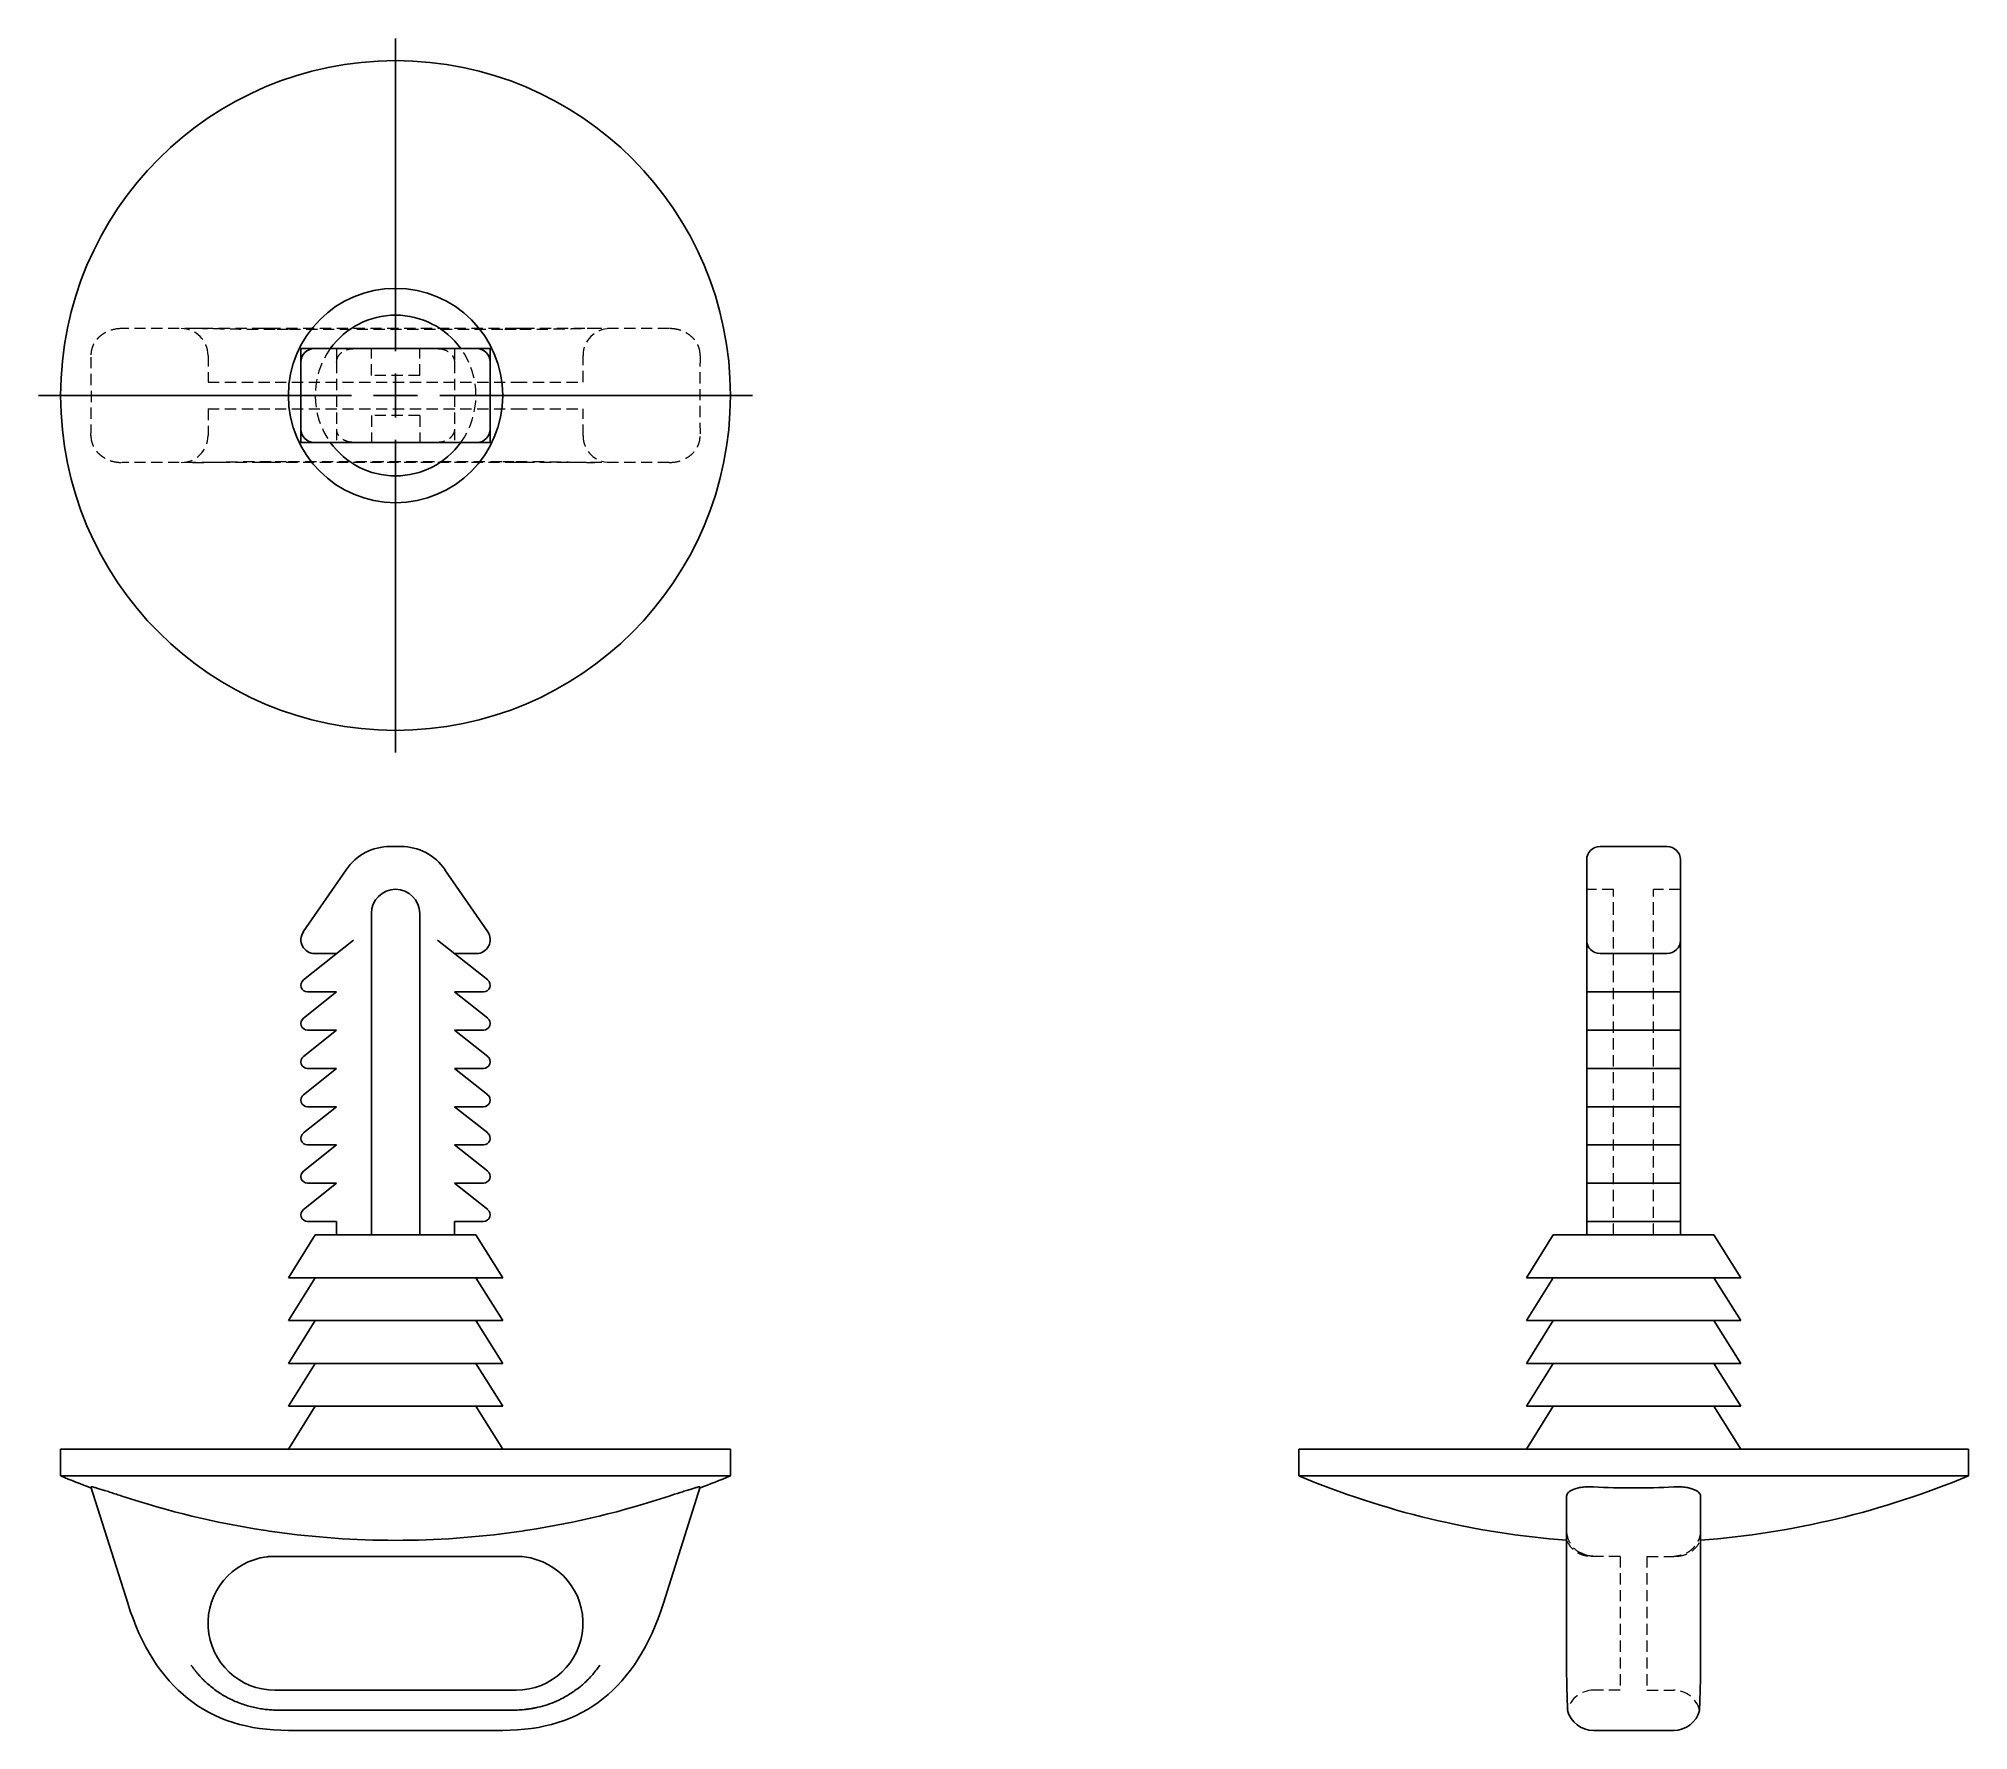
# Model space of a CAD drawing. Header units: millimetres. Extents: x 43 to 261, y 7 to 198.
import ezdxf

# ---------------------------------------------------------------- set-up
doc = ezdxf.new("R2010")
doc.units = ezdxf.units.MM
doc.linetypes.add('HIDDEN', pattern=[1.905, 1.27, -0.635])
doc.layers.add('10', color=7, linetype='Continuous')

# ---------------------------------------------------------------- blocks, each defined once
blk = doc.blocks.new('SW_CENTERMARKSYMBOL_0')
at = {"layer": '10', "color": 0}
for p, q in [((0, 5), (0, 40.37)), ((0, 0), (0, 2.5)), ((-5, 0), (-40.37, 0)), ((0, 0), (-2.5, 0)), ((0, 0), (0, -2.5)), ((0, 0), (2.5, 0)), ((5, 0), (40.37, 0)), ((0, -5), (0, -40.37))]:
    blk.add_line(p, q, dxfattribs=at)

msp = doc.modelspace()

# ---------------------------------------------------------------- linework, layer by layer
at = {"color": 7, "linetype": 'HIDDEN', "lineweight": 18}
for p, q in [((68.07, 165.57), (52.06, 165.57)), ((69.33, 165.57), (68.07, 165.57)), ((95.12, 165.48), (70.88, 165.48)), ((97.93, 165.57), (96.67, 165.57)), ((113.94, 165.57), (97.93, 165.57)), ((61.8, 162.54), (61.8, 159.51)), ((76.34, 163.3), (76.34, 161.79)), ((76.34, 161.79), (76.34, 154.21)), ((80.27, 160.27), (80.27, 163.3)), ((85.73, 160.27), (85.73, 163.3)), ((89.66, 163.3), (89.66, 161.79)), ((89.66, 161.79), (89.66, 154.21)), ((104.2, 159.51), (104.2, 162.54)), ((61.8, 159.51), (69.37, 159.51)), ((69.37, 159.51), (96.63, 159.51)), ((85.73, 160.27), (80.27, 160.27)), ((96.63, 159.51), (104.2, 159.51)), ((61.8, 156.49), (69.37, 156.49)), ((61.8, 156.49), (61.8, 153.46)), ((69.37, 156.49), (96.63, 156.49)), ((85.73, 155.73), (80.27, 155.73)), ((80.27, 155.73), (80.27, 152.7)), ((85.73, 155.73), (85.73, 152.7)), ((96.63, 156.49), (104.2, 156.49)), ((104.2, 153.46), (104.2, 156.49)), ((76.34, 154.21), (76.34, 152.7)), ((89.66, 154.21), (89.66, 152.7)), ((68.07, 150.43), (52.06, 150.43)), ((69.33, 150.43), (68.07, 150.43)), ((70.88, 150.52), (95.12, 150.52)), ((97.93, 150.43), (96.67, 150.43)), ((113.94, 150.43), (97.93, 150.43)), ((220.73, 102.15), (217.7, 102.15)), ((220.73, 99.43), (220.73, 102.15)), ((225.27, 99.43), (225.27, 102.15)), ((228.3, 102.15), (225.27, 102.15)), ((220.73, 63.08), (220.73, 99.43)), ((225.27, 63.08), (225.27, 99.43)), ((215.56, 28.87), (215.48, 29.13)), ((230.57, 29.67), (230.52, 29.13)), ((68.44, 26.67), (69.37, 26.72)), ((96.63, 26.72), (97.56, 26.67)), ((217.92, 26.77), (217.26, 27.02)), ((221.49, 26.72), (218.44, 26.72)), ((221.49, 26.72), (221.49, 11.58)), ((224.51, 26.72), (224.51, 11.58)), ((224.51, 26.72), (227.56, 26.72)), ((228.23, 26.82), (227.55, 26.72)), ((228.2, 26.81), (228.08, 26.77)), ((221.49, 11.58), (218.46, 11.58)), ((224.51, 11.58), (227.54, 11.58))]:
    msp.add_line(p, q, dxfattribs=at)
at = {"color": 7, "linetype": 'Continuous', "lineweight": 25}
for p, q in [((72.3, 163.3), (72.3, 161.79)), ((72.58, 163.3), (72.3, 163.3)), ((72.3, 161.79), (72.3, 154.21)), ((73.81, 163.3), (72.58, 163.3)), ((73.81, 163.3), (73.82, 163.3)), ((73.82, 163.3), (78.66, 163.3)), ((78.66, 163.3), (82.4, 163.3)), ((82.4, 163.3), (83.6, 163.3)), ((83.6, 163.3), (87.34, 163.3)), ((87.34, 163.3), (92.18, 163.3)), ((92.18, 163.3), (92.19, 163.3)), ((92.19, 163.3), (93.42, 163.3)), ((93.42, 163.3), (93.7, 163.3)), ((93.7, 161.79), (93.7, 163.3)), ((93.7, 154.21), (93.7, 161.79)), ((72.3, 154.21), (72.3, 152.7)), ((93.7, 152.7), (93.7, 154.21)), ((72.3, 152.7), (72.58, 152.7)), ((72.58, 152.7), (73.81, 152.7)), ((73.82, 152.7), (73.81, 152.7)), ((78.66, 152.7), (73.82, 152.7)), ((82.4, 152.7), (78.66, 152.7)), ((83.6, 152.7), (82.4, 152.7)), ((87.34, 152.7), (83.6, 152.7)), ((92.18, 152.7), (87.34, 152.7)), ((92.19, 152.7), (92.18, 152.7)), ((93.42, 152.7), (92.19, 152.7)), ((93.7, 152.7), (93.42, 152.7)), ((82.4, 107), (83.6, 107)), ((219.21, 107), (226.79, 107)), ((217.7, 103.52), (217.7, 105.49)), ((228.3, 105.49), (228.3, 103.52)), ((72.57, 97.34), (77.41, 104.37)), ((88.59, 104.37), (93.43, 97.34)), ((217.7, 96.49), (217.7, 103.52)), ((228.3, 103.52), (228.3, 96.49)), ((80.27, 99.43), (80.27, 63.08)), ((85.73, 63.08), (85.73, 99.43)), ((72.58, 91.91), (78.24, 96.4)), ((93.42, 91.91), (87.76, 96.4)), ((217.7, 96.4), (217.7, 96.49)), ((217.7, 91.91), (217.7, 96.4)), ((228.3, 96.49), (228.3, 96.4)), ((228.3, 96.4), (228.3, 91.91)), ((76.34, 94.88), (73.87, 94.88)), ((92.13, 94.88), (89.66, 94.88)), ((226.79, 94.88), (219.21, 94.88)), ((217.7, 90.56), (217.7, 91.91)), ((228.3, 91.91), (228.3, 90.56)), ((72.58, 87.58), (76.34, 90.56)), ((76.34, 90.56), (73.06, 90.56)), ((89.66, 90.56), (92.94, 90.56)), ((93.42, 87.58), (89.66, 90.56)), ((228.3, 90.56), (217.7, 90.56)), ((217.7, 87.58), (217.7, 90.56)), ((228.3, 90.56), (228.3, 87.58)), ((217.7, 86.23), (217.7, 87.58)), ((228.3, 87.58), (228.3, 86.23)), ((72.58, 83.25), (76.34, 86.23)), ((76.34, 86.23), (73.06, 86.23)), ((89.66, 86.23), (92.94, 86.23)), ((93.42, 83.25), (89.66, 86.23)), ((228.3, 86.23), (217.7, 86.23)), ((217.7, 83.25), (217.7, 86.23)), ((228.3, 86.23), (228.3, 83.25)), ((217.7, 81.9), (217.7, 83.25)), ((228.3, 83.25), (228.3, 81.9)), ((72.58, 78.92), (76.34, 81.9)), ((76.34, 81.9), (73.06, 81.9)), ((89.66, 81.9), (92.94, 81.9)), ((93.42, 78.92), (89.66, 81.9)), ((228.3, 81.9), (217.7, 81.9)), ((217.7, 78.92), (217.7, 81.9)), ((228.3, 81.9), (228.3, 78.92)), ((217.7, 77.57), (217.7, 78.92)), ((228.3, 78.92), (228.3, 77.57)), ((72.58, 74.6), (76.34, 77.57)), ((76.34, 77.57), (73.06, 77.57)), ((89.66, 77.57), (92.94, 77.57)), ((93.42, 74.6), (89.66, 77.57)), ((228.3, 77.57), (217.7, 77.57)), ((217.7, 74.6), (217.7, 77.57)), ((228.3, 77.57), (228.3, 74.6)), ((217.7, 73.25), (217.7, 74.6)), ((228.3, 74.6), (228.3, 73.25)), ((72.58, 70.27), (76.34, 73.25)), ((76.34, 73.25), (73.06, 73.25)), ((89.66, 73.25), (92.94, 73.25)), ((93.42, 70.27), (89.66, 73.25)), ((228.3, 73.25), (217.7, 73.25)), ((217.7, 70.27), (217.7, 73.25)), ((228.3, 73.25), (228.3, 70.27)), ((217.7, 68.92), (217.7, 70.27)), ((228.3, 70.27), (228.3, 68.92)), ((72.58, 65.94), (76.34, 68.92)), ((76.34, 68.92), (73.06, 68.92)), ((89.66, 68.92), (92.94, 68.92)), ((93.42, 65.94), (89.66, 68.92)), ((228.3, 68.92), (217.7, 68.92)), ((217.7, 65.94), (217.7, 68.92)), ((228.3, 68.92), (228.3, 65.94)), ((217.7, 64.59), (217.7, 65.94)), ((228.3, 65.94), (228.3, 64.59)), ((76.34, 64.59), (73.06, 64.59)), ((76.34, 64.59), (76.34, 63.08)), ((89.66, 64.59), (92.94, 64.59)), ((89.66, 64.59), (89.66, 63.08)), ((228.3, 64.59), (217.7, 64.59)), ((217.7, 64.59), (217.7, 63.08)), ((228.3, 63.08), (228.3, 64.59)), ((73.91, 63.08), (70.88, 58.23)), ((92.09, 63.08), (73.91, 63.08)), ((95.12, 58.23), (92.09, 63.08)), ((213.91, 63.08), (210.88, 58.23)), ((232.09, 63.08), (213.91, 63.08)), ((235.12, 58.23), (232.09, 63.08)), ((73.91, 58.23), (70.88, 53.38)), ((95.12, 58.23), (70.88, 58.23)), ((95.12, 53.38), (92.09, 58.23)), ((213.91, 58.23), (210.88, 53.38)), ((235.12, 58.23), (210.88, 58.23)), ((235.12, 53.38), (232.09, 58.23)), ((73.91, 53.38), (70.88, 48.54)), ((95.12, 53.38), (70.88, 53.38)), ((95.12, 48.54), (92.09, 53.38)), ((213.91, 53.38), (210.88, 48.54)), ((235.12, 53.38), (210.88, 53.38)), ((235.12, 48.54), (232.09, 53.38)), ((73.91, 48.54), (70.88, 43.69)), ((95.12, 48.54), (70.88, 48.54)), ((95.12, 43.69), (92.09, 48.54)), ((213.91, 48.54), (210.88, 43.69)), ((235.12, 48.54), (210.88, 48.54)), ((235.12, 43.69), (232.09, 48.54)), ((73.91, 43.69), (70.88, 38.84)), ((95.12, 43.69), (70.88, 43.69)), ((95.12, 38.84), (92.09, 43.69)), ((213.91, 43.69), (210.88, 38.84)), ((235.12, 43.69), (210.88, 43.69)), ((235.12, 38.84), (232.09, 43.69)), ((45.13, 38.84), (45.13, 35.81)), ((45.13, 38.84), (83, 38.84)), ((83, 38.84), (120.87, 38.84)), ((120.87, 35.81), (120.87, 38.84)), ((185.13, 38.84), (185.13, 35.81)), ((185.13, 38.84), (260.87, 38.84)), ((260.87, 35.81), (260.87, 38.84)), ((45.13, 35.81), (83, 35.81)), ((83, 35.81), (120.87, 35.81)), ((185.13, 35.81), (260.87, 35.81)), ((52.71, 21.42), (48.55, 34.57)), ((117.45, 34.57), (113.29, 21.42)), ((215.43, 22.34), (215.43, 33.53)), ((230.57, 33.53), (230.57, 22.34)), ((69.37, 11.58), (96.63, 11.58)), ((70.88, 9.31), (95.12, 9.31)), ((95.12, 7.03), (70.88, 7.03)), ((218.46, 7.03), (227.54, 7.03))]:
    msp.add_line(p, q, dxfattribs=at)
for radius in [37.87, 12.12]:
    msp.add_circle((83, 158), radius, dxfattribs=at)
for centre, radius, start, end in [((83, 158), 9.09, 90, 144.3147), ((83, 158), 9.09, 35.6853, 90), ((73.81, 161.79), 1.51, 90, 180), ((92.19, 161.79), 1.51, 0, 90), ((73.81, 154.21), 1.51, 180, 270), ((92.19, 154.21), 1.51, 270, 0), ((83, 158), 9.09, 215.6853, 324.3147), ((82.4, 100.94), 6.06, 90, 145.4915), ((83.6, 100.94), 6.06, 34.5085, 90), ((219.21, 105.49), 1.51, 90, 180), ((226.79, 105.49), 1.51, 0, 90), ((83, 99.43), 2.73, 0, 180), ((73.87, 96.45), 1.57, 145.4915, 270), ((92.13, 96.45), 1.57, 270, 34.5085), ((219.21, 96.4), 1.51, 180, 270), ((226.79, 96.4), 1.51, 270, 0), ((73.06, 91.31), 0.757, 128.4373, 270), ((92.94, 91.31), 0.757, 270, 51.5627), ((73.06, 86.99), 0.757, 128.4373, 270), ((92.94, 86.99), 0.757, 270, 51.5627), ((73.06, 82.66), 0.757, 128.4373, 270), ((92.94, 82.66), 0.757, 270, 51.5627), ((73.06, 78.33), 0.757, 128.4373, 270), ((92.94, 78.33), 0.757, 270, 51.5627), ((73.06, 74), 0.757, 128.4373, 270), ((92.94, 74), 0.757, 270, 51.5627), ((73.06, 69.68), 0.757, 128.4373, 270), ((92.94, 69.68), 0.757, 270, 51.5627), ((73.06, 65.35), 0.757, 128.4373, 270), ((92.94, 65.35), 0.757, 270, 51.5627), ((83, 126.69), 98.45, 247.3801, 249.5454), ((83, 126.69), 98.45, 290.4546, 292.6199), ((223, 126.69), 98.45, 247.3801, 265.5863), ((223, 126.69), 98.45, 274.4127, 292.6199), ((83, 126.69), 98.16, 251.6266, 261.2491), ((83, 126.69), 98.16, 278.7509, 288.3734), ((223, 115.82), 81.37, 266.7989, 273.2011), ((83, 126.69), 98.16, 261.2491, 261.9953), ((83, 126.69), 98.16, 278.0047, 278.7509), ((69.37, 19.15), 7.57, 97.0547, 270), ((96.63, 19.15), 7.57, 270, 82.9453), ((218.46, 10.06), 3.03, 194.4775, 270), ((227.54, 10.06), 3.03, 270, 345.5225)]:
    msp.add_arc(centre, radius, start, end, dxfattribs=at)
at = {"color": 7, "linetype": 'HIDDEN', "lineweight": 18}
for centre, radius, start, end in [((58.77, 162.54), 3.03, 0, 90), ((107.23, 162.54), 3.03, 90, 180), ((-208.87, 158), 257.47, 358.9888, 1.0112), ((83, 158), 9.09, 144.3147, 215.6853), ((83, 158), 9.09, 324.3147, 35.6853), ((374.87, 158), 257.47, 178.9888, 181.0112), ((58.77, 153.46), 3.03, 270, 0), ((107.23, 153.46), 3.03, 180, 270), ((218.46, 8.55), 3.03, 90, 165.0244), ((227.54, 8.55), 3.03, 14.9756, 90)]:
    msp.add_arc(centre, radius, start, end, dxfattribs=at)
for points, knots in [([(52.06, 165.57), (51.64, 165.57), (51.23, 165.51), (50.62, 165.32), (50.43, 165.24), (50.05, 165.04), (49.87, 164.93), (49.53, 164.67), (49.37, 164.52), (49.09, 164.19), (48.96, 164.01), (48.76, 163.62), (48.68, 163.42), (48.58, 162.99), (48.55, 162.77), (48.55, 162.54)], [0, 0, 0, 0, 0.25, 0.25, 0.375, 0.375, 0.5, 0.5, 0.625, 0.625, 0.75, 0.75, 0.875, 0.875, 1, 1, 1, 1]), ([(69.37, 165.47), (68.91, 165.47), (67.99, 165.46), (66.8, 165.47), (65.77, 165.48), (64.88, 165.49), (63.89, 165.51), (62.82, 165.53), (61.71, 165.55), (60.78, 165.57), (60.28, 165.57), (60.08, 165.57)], [0, 0, 0, 0, 0.126669, 0.253666, 0.33667, 0.4236, 0.514671, 0.639795, 0.771158, 0.905372, 1, 1, 1, 1]), ([(96.67, 165.57), (96.35, 165.57), (95.71, 165.57), (94.74, 165.57), (93.77, 165.57), (92.8, 165.57), (91.83, 165.57), (90.85, 165.57), (89.88, 165.57), (88.9, 165.57), (87.92, 165.57), (86.94, 165.57), (85.96, 165.57), (84.97, 165.57), (83.99, 165.57), (82.67, 165.57), (81.03, 165.57), (79.06, 165.57), (77.1, 165.57), (75.15, 165.57), (73.2, 165.57), (71.26, 165.57), (69.97, 165.57), (69.33, 165.57)], [0, 0, 0, 0, 0.035447, 0.070934, 0.106463, 0.142033, 0.177645, 0.213297, 0.248991, 0.284726, 0.320502, 0.35632, 0.392179, 0.428079, 0.46402, 0.500003, 0.571926, 0.643684, 0.715277, 0.786704, 0.857968, 0.929066, 1, 1, 1, 1]), ([(105.95, 165.57), (105.74, 165.57), (105.24, 165.57), (104.42, 165.56), (103.56, 165.54), (102.79, 165.52), (101.82, 165.51), (100.65, 165.48), (99.27, 165.47), (97.94, 165.46), (97.06, 165.47), (96.63, 165.47)], [0, 0, 0, 0, 0.098007, 0.230593, 0.318879, 0.404334, 0.487109, 0.626528, 0.758003, 0.882271, 1, 1, 1, 1]), ([(117.45, 162.54), (117.45, 162.77), (117.42, 162.98), (117.32, 163.41), (117.24, 163.62), (117.04, 164.01), (116.91, 164.19), (116.63, 164.52), (116.47, 164.66), (116.13, 164.93), (115.95, 165.04), (115.58, 165.24), (115.38, 165.32), (114.98, 165.45), (114.78, 165.49), (114.36, 165.56), (114.15, 165.57), (113.94, 165.57)], [0, 0, 0, 0, 0.125, 0.125, 0.25, 0.25, 0.375, 0.375, 0.5, 0.5, 0.625, 0.625, 0.75, 0.75, 0.875, 0.875, 1, 1, 1, 1]), ([(76.34, 161.79), (76.34, 161.97), (76.38, 162.16), (76.56, 162.53), (76.71, 162.71), (77.08, 163.01), (77.31, 163.12), (77.78, 163.27), (78.02, 163.3), (78.24, 163.3)], [0, 0, 0, 0, 0.25, 0.25, 0.5, 0.5, 0.75, 0.75, 1, 1, 1, 1]), ([(87.76, 163.3), (87.98, 163.3), (88.22, 163.27), (88.69, 163.12), (88.92, 163.01), (89.29, 162.71), (89.44, 162.53), (89.62, 162.16), (89.66, 161.97), (89.66, 161.79)], [0, 0, 0, 0, 0.25, 0.25, 0.5, 0.5, 0.75, 0.75, 1, 1, 1, 1]), ([(48.55, 153.46), (48.55, 153.23), (48.58, 153.02), (48.68, 152.59), (48.76, 152.38), (48.96, 151.99), (49.09, 151.81), (49.37, 151.48), (49.53, 151.34), (49.87, 151.07), (50.05, 150.96), (50.42, 150.76), (50.62, 150.68), (51.02, 150.55), (51.22, 150.51), (51.64, 150.44), (51.85, 150.43), (52.06, 150.43)], [0, 0, 0, 0, 0.125, 0.125, 0.25, 0.25, 0.375, 0.375, 0.5, 0.5, 0.625, 0.625, 0.75, 0.75, 0.875, 0.875, 1, 1, 1, 1]), ([(78.24, 152.7), (78.02, 152.7), (77.78, 152.73), (77.31, 152.88), (77.08, 152.99), (76.71, 153.29), (76.56, 153.47), (76.38, 153.84), (76.34, 154.03), (76.34, 154.21)], [0, 0, 0, 0, 0.25, 0.25, 0.5, 0.5, 0.75, 0.75, 1, 1, 1, 1]), ([(89.66, 154.21), (89.66, 154.03), (89.62, 153.84), (89.44, 153.47), (89.29, 153.29), (88.92, 152.99), (88.69, 152.88), (88.22, 152.73), (87.98, 152.7), (87.76, 152.7)], [0, 0, 0, 0, 0.25, 0.25, 0.5, 0.5, 0.75, 0.75, 1, 1, 1, 1]), ([(113.94, 150.43), (114.36, 150.43), (114.77, 150.49), (115.38, 150.68), (115.57, 150.76), (115.95, 150.96), (116.13, 151.07), (116.47, 151.33), (116.63, 151.48), (116.91, 151.81), (117.04, 151.99), (117.24, 152.38), (117.32, 152.58), (117.42, 153.01), (117.45, 153.23), (117.45, 153.46)], [0, 0, 0, 0, 0.25, 0.25, 0.375, 0.375, 0.5, 0.5, 0.625, 0.625, 0.75, 0.75, 0.875, 0.875, 1, 1, 1, 1]), ([(60.05, 150.43), (60.26, 150.43), (60.76, 150.43), (61.58, 150.44), (62.44, 150.46), (63.21, 150.48), (64.18, 150.49), (65.35, 150.52), (66.73, 150.53), (68.06, 150.54), (68.94, 150.53), (69.37, 150.53)], [0, 0, 0, 0, 0.098007, 0.230593, 0.318879, 0.404334, 0.487109, 0.626528, 0.758003, 0.882271, 1, 1, 1, 1]), ([(96.67, 150.43), (92.2, 150.43), (87.6, 150.43), (78.4, 150.43), (73.8, 150.43), (69.33, 150.43)], [0, 0, 0, 0, 0.5, 0.5, 1, 1, 1, 1]), ([(96.63, 150.53), (97.09, 150.53), (98.01, 150.54), (99.2, 150.53), (100.23, 150.52), (101.12, 150.51), (102.11, 150.49), (103.18, 150.47), (104.29, 150.45), (105.22, 150.43), (105.72, 150.43), (105.92, 150.43)], [0, 0, 0, 0, 0.126669, 0.253666, 0.33667, 0.4236, 0.514671, 0.639795, 0.771158, 0.905372, 1, 1, 1, 1]), ([(217.26, 27.02), (217.13, 27.06), (216.66, 27.21), (216.04, 27.83), (215.52, 28.73), (215.46, 29.35), (215.43, 29.65)], [0, 0, 0, 0, 0.1097436, 0.4181681, 0.7158552, 1, 1, 1, 1]), ([(215.43, 28.53), (215.56, 28.28), (215.84, 27.76), (216.52, 27.18), (217.33, 26.8), (217.91, 26.75), (218.2, 26.72)], [0, 0, 0, 0, 0.244714, 0.5, 0.755286, 1, 1, 1, 1]), ([(227.8, 26.72), (228.09, 26.75), (228.67, 26.8), (229.48, 27.18), (230.16, 27.76), (230.44, 28.28), (230.57, 28.53)], [0, 0, 0, 0, 0.244714, 0.5, 0.755286, 1, 1, 1, 1]), ([(230.57, 29.65), (230.56, 29.46), (230.53, 29.01), (230.27, 28.33), (229.86, 27.76), (229.39, 27.32), (228.83, 26.97), (228.4, 26.86), (228.2, 26.81)], [0, 0, 0, 0, 0.160841, 0.385819, 0.525288, 0.681519, 0.851446, 1, 1, 1, 1]), ([(230.52, 29.13), (230.51, 29.08), (230.49, 28.98), (230.43, 28.74), (230.33, 28.56), (230.27, 28.47)], [0, 0, 0, 0, 0.27179, 0.625224, 1, 1, 1, 1]), ([(218.45, 26.72), (218.23, 26.74), (217.81, 26.77), (217.31, 26.92), (217.05, 27.08), (216.97, 27.12)], [0, 0, 0, 0, 0.4117598, 0.8166665, 1, 1, 1, 1]), ([(218.44, 26.72), (218.38, 26.72), (218.26, 26.72), (218.23, 26.72), (218.22, 26.72)], [0, 0, 0, 0, 0.560082, 1, 1, 1, 1]), ([(227.78, 26.72), (227.79, 26.72), (227.82, 26.72), (227.68, 26.72), (227.6, 26.72), (227.56, 26.72)], [0, 0, 0, 0, 0.119991, 0.559983, 1, 1, 1, 1])]:
    msp.add_open_spline(points, degree=3, knots=knots, dxfattribs=at)
for points in [[(70.88, 165.48), (70.38, 165.48), (69.87, 165.47), (69.37, 165.47)], [(96.63, 165.47), (96.13, 165.47), (95.62, 165.48), (95.12, 165.48)], [(69.37, 150.53), (69.87, 150.53), (70.38, 150.52), (70.88, 150.52)], [(95.12, 150.52), (95.62, 150.52), (96.13, 150.53), (96.63, 150.53)]]:
    msp.add_open_spline(points, degree=3, dxfattribs=at)
at = {"color": 7, "linetype": 'Continuous', "lineweight": 25}
for points, knots in [([(48.55, 34.57), (48.55, 34.59), (48.58, 34.59), (48.68, 34.57), (48.76, 34.56), (48.96, 34.51), (49.09, 34.47), (49.37, 34.39), (49.53, 34.34), (49.87, 34.24), (50.05, 34.19), (50.42, 34.07), (50.62, 34), (51.02, 33.88), (51.22, 33.81), (51.64, 33.67), (51.85, 33.6), (52.06, 33.53)], [0, 0, 0, 0, 0.125, 0.125, 0.25, 0.25, 0.375, 0.375, 0.5, 0.5, 0.625, 0.625, 0.75, 0.75, 0.875, 0.875, 1, 1, 1, 1]), ([(113.94, 33.53), (114.36, 33.67), (114.77, 33.81), (115.38, 34), (115.57, 34.07), (115.95, 34.18), (116.13, 34.24), (116.47, 34.34), (116.63, 34.39), (116.91, 34.47), (117.04, 34.51), (117.24, 34.56), (117.32, 34.57), (117.42, 34.59), (117.45, 34.59), (117.45, 34.57)], [0, 0, 0, 0, 0.25, 0.25, 0.375, 0.375, 0.5, 0.5, 0.625, 0.625, 0.75, 0.75, 0.875, 0.875, 1, 1, 1, 1]), ([(215.43, 33.53), (215.43, 33.67), (215.49, 33.81), (215.68, 34), (215.76, 34.07), (215.96, 34.18), (216.07, 34.24), (216.33, 34.34), (216.48, 34.39), (216.81, 34.47), (216.99, 34.51), (217.38, 34.56), (217.58, 34.57), (218.01, 34.59), (218.23, 34.59), (218.46, 34.57)], [0, 0, 0, 0, 0.25, 0.25, 0.375, 0.375, 0.5, 0.5, 0.625, 0.625, 0.75, 0.75, 0.875, 0.875, 1, 1, 1, 1]), ([(227.54, 34.57), (227.77, 34.59), (227.98, 34.59), (228.41, 34.57), (228.62, 34.56), (229.01, 34.51), (229.19, 34.47), (229.52, 34.39), (229.66, 34.34), (229.93, 34.24), (230.04, 34.19), (230.24, 34.07), (230.32, 34), (230.45, 33.88), (230.49, 33.81), (230.56, 33.67), (230.57, 33.6), (230.57, 33.53)], [0, 0, 0, 0, 0.125, 0.125, 0.25, 0.25, 0.375, 0.375, 0.5, 0.5, 0.625, 0.625, 0.75, 0.75, 0.875, 0.875, 1, 1, 1, 1]), ([(96.67, 29.49), (92.2, 28.86), (87.6, 28.53), (78.4, 28.53), (73.8, 28.86), (69.33, 29.49)], [0, 0, 0, 0, 0.5, 0.5, 1, 1, 1, 1]), ([(69.37, 26.72), (69.26, 26.72), (69.1, 26.72), (68.86, 26.71), (68.66, 26.69), (68.51, 26.68), (68.44, 26.67)], [0, 0, 0, 0, 0.3558, 0.499993, 0.767245, 1, 1, 1, 1]), ([(96.63, 26.72), (94.36, 26.72), (92.09, 26.72), (87.54, 26.72), (85.27, 26.72), (80.73, 26.72), (78.45, 26.72), (73.91, 26.72), (71.64, 26.72), (69.37, 26.72)], [0, 0, 0, 0, 0.002251008, 0.002251008, 0.004502016, 0.004502016, 0.006753024, 0.006753024, 0.009004032, 0.009004032, 0.009004032, 0.009004032]), ([(215.43, 14.42), (215.43, 14.98), (215.43, 15.57), (215.43, 16.82), (215.43, 17.47), (215.43, 19.48), (215.43, 20.89), (215.43, 22.34)], [0, 0, 0, 0, 0.25, 0.25, 0.5, 0.5, 1, 1, 1, 1]), ([(230.57, 22.34), (230.57, 20.89), (230.57, 19.48), (230.57, 16.81), (230.57, 15.53), (230.57, 14.42)], [0, 0, 0, 0, 0.5, 0.5, 1, 1, 1, 1]), ([(59.88, 14.42), (59.94, 14.33), (60.07, 14.15), (60.27, 13.89), (60.48, 13.62), (60.7, 13.36), (60.94, 13.1), (61.18, 12.84), (61.44, 12.58), (61.97, 12.09), (62.8, 11.43), (63.82, 10.81), (64.69, 10.39), (65.38, 10.11), (66.07, 9.87), (66.75, 9.68), (67.42, 9.54), (68.08, 9.43), (68.73, 9.36), (69.16, 9.34), (69.37, 9.33)], [0, 0, 0, 0, 0.029125, 0.058846, 0.089159, 0.120059, 0.151542, 0.183605, 0.216242, 0.249452, 0.377524, 0.499554, 0.568598, 0.635605, 0.700673, 0.763894, 0.825355, 0.885141, 0.94333, 1, 1, 1, 1]), ([(96.63, 9.33), (96.75, 9.34), (96.99, 9.35), (97.36, 9.37), (97.72, 9.41), (98.1, 9.46), (98.47, 9.52), (99.07, 9.64), (99.89, 9.85), (100.95, 10.22), (102.05, 10.74), (103.18, 11.43), (104.11, 12.15), (104.81, 12.82), (105.29, 13.34), (105.73, 13.88), (105.99, 14.24), (106.12, 14.42)], [0, 0, 0, 0, 0.03224, 0.064882, 0.09794, 0.131428, 0.165359, 0.199748, 0.294233, 0.394092, 0.499675, 0.621136, 0.748654, 0.814982, 0.879003, 0.940687, 1, 1, 1, 1]), ([(215.53, 9.33), (215.53, 9.34), (215.53, 9.35), (215.53, 9.37), (215.54, 9.41), (215.54, 9.46), (215.54, 9.52), (215.53, 9.64), (215.53, 9.85), (215.51, 10.22), (215.49, 10.74), (215.47, 11.43), (215.45, 12.15), (215.44, 12.82), (215.43, 13.34), (215.43, 13.88), (215.43, 14.24), (215.43, 14.42)], [0, 0, 0, 0, 0.03224, 0.064882, 0.09794, 0.131428, 0.165359, 0.199748, 0.294233, 0.394092, 0.499675, 0.621136, 0.748654, 0.814982, 0.879003, 0.940687, 1, 1, 1, 1]), ([(230.57, 14.42), (230.57, 14.33), (230.57, 14.15), (230.57, 13.89), (230.57, 13.62), (230.57, 13.36), (230.56, 13.1), (230.56, 12.84), (230.56, 12.58), (230.55, 12.09), (230.53, 11.43), (230.51, 10.81), (230.5, 10.39), (230.48, 10.11), (230.48, 9.87), (230.47, 9.68), (230.47, 9.54), (230.46, 9.43), (230.47, 9.36), (230.47, 9.34), (230.47, 9.33)], [0, 0, 0, 0, 0.029125, 0.058846, 0.089159, 0.120059, 0.151542, 0.183605, 0.216242, 0.249452, 0.377524, 0.499554, 0.568598, 0.635605, 0.700673, 0.763894, 0.825355, 0.885141, 0.94333, 1, 1, 1, 1])]:
    msp.add_open_spline(points, degree=3, knots=knots, dxfattribs=at)
for points in [[(97.56, 26.67), (97.25, 26.71), (96.94, 26.72), (96.63, 26.72)], [(70.88, 7.03), (61.8, 7.03), (55.74, 11.83), (52.71, 21.42)], [(113.29, 21.42), (110.26, 11.83), (104.2, 7.03), (95.12, 7.03)], [(69.37, 9.33), (69.87, 9.31), (70.38, 9.31), (70.88, 9.31)], [(95.12, 9.31), (95.62, 9.31), (96.13, 9.31), (96.63, 9.33)], [(215.52, 9.31), (215.52, 9.31), (215.53, 9.31), (215.53, 9.33)], [(230.47, 9.33), (230.47, 9.31), (230.48, 9.31), (230.48, 9.31)]]:
    msp.add_open_spline(points, degree=3, dxfattribs=at)

# ---------------------------------------------------------------- block references
at = {"layer": '10'}
msp.add_blockref('SW_CENTERMARKSYMBOL_0', (83, 158), dxfattribs=at)

doc.saveas('drawing.dxf')
